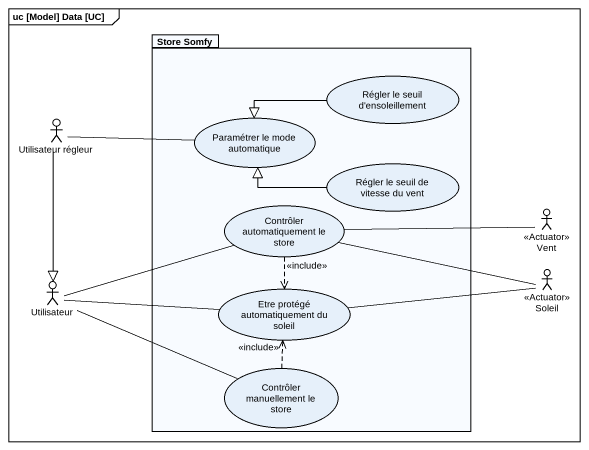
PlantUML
@startuml
mainframe uc [Model] Data [UC]
package "Store Somfy" as Store_Somfy {
  usecase "Régler le seuil d'ensoleillement" as Régler_le_seuil_d
  usecase "Paramétrer le mode automatique" as Paramétrer_le_mode
  usecase "Régler le seuil de vitesse du vent" as Régler_le_seuil_de_vitesse
  usecase "Contrôler automatiquement le store" as Contrôler_automatiquement
  usecase "Etre protégé automatiquement du soleil" as Etre_protégé
  usecase "Contrôler manuellement le store" as Contrôler_manuellement_le
}
actor "Utilisateur régleur" as Utilisateur_régleur
actor Vent <<Actuator>>
actor Utilisateur
actor Soleil <<Actuator>>
Régler_le_seuil_d -left-|> Paramétrer_le_mode
Utilisateur_régleur -right- Paramétrer_le_mode
Utilisateur_régleur --|> Utilisateur
Régler_le_seuil_de_vitesse -left-|> Paramétrer_le_mode
Contrôler_automatiquement ..> Etre_protégé : <<include>>
Vent -left- Contrôler_automatiquement
Utilisateur -right- Contrôler_automatiquement
Utilisateur -right- Etre_protégé
Utilisateur -right- Contrôler_manuellement_le
Soleil -left- Contrôler_automatiquement
Soleil -left- Etre_protégé
Contrôler_manuellement_le .up.> Etre_protégé : <<include>>
@enduml
